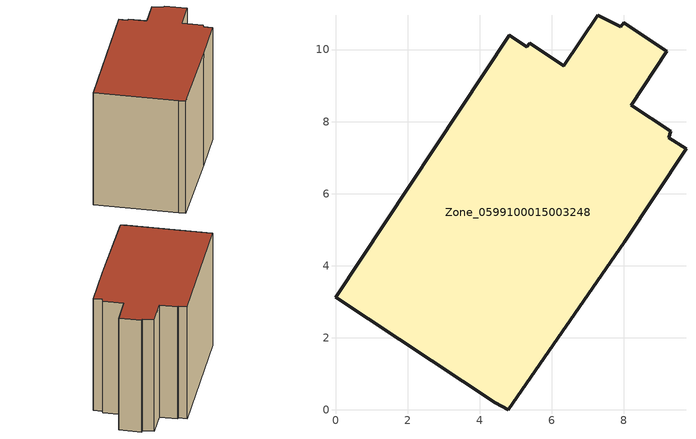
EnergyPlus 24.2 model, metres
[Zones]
Zone_0599100015003248
 floor ground (C_G): 9.19,9.96 8.21,8.46 9.3,7.74 9.24,7.55 9.72,7.24 8.02,4.66 4.79,0 4.44,0.21 0,3.12 4.82,10.4 5.31,10.08 5.38,10.17 6.34,9.55 7.27,10.96 7.91,10.63 8,10.74 z0.81
 wall outside (C_F): 8.21,8.46 9.19,9.96 8,10.74 7.91,10.63 7.27,10.96 6.34,9.55 5.38,10.17 5.31,10.08 4.82,10.4 0,3.12 4.44,0.21 4.79,0 8.02,4.66 9.72,7.24 9.24,7.55 9.3,7.74 8.21,8.46 z0.81:8.79
 roof outside (C_R): 8,10.74 7.91,10.63 7.27,10.96 6.34,9.55 5.38,10.17 5.31,10.08 4.82,10.4 0,3.12 4.44,0.21 4.79,0 8.02,4.66 9.72,7.24 9.24,7.55 9.3,7.74 8.21,8.46 9.19,9.96 z8.79
[BUILDING]
Pand.0599100015003248: North Axis=0; Terrain=City; Loads Convergence Tolerance Value=0.04; Temperature Convergence Tolerance Value=0.4; Solar Distribution=FullExterior; Maximum Number of Warmup Days=25; Minimum Number of Warmup Days=1
[Site:Location]
Rotterdam.The.Hague.AP_ZH_NLD Design_Conditions: Latitude=51.96; Longitude=4.45; Time Zone=1; Elevation=-4.5
[SITE:GROUNDTEMPERATURE:BUILDINGSURFACE]
18, 18, 18, 18, 18, 18, 18, 18, 18, 18, 18, 18
[MATERIAL] Thermal Absorptance=0.9; Solar Absorptance=0.7; Visible Absorptance=0.7
Name | Roughness | Thickness | Conductivity | Density | Specific Heat
G.TI.1965-1974 | MediumSmooth | 0.15 | 0.882353 | 540 | 1210
F.TI.1965-1974 | Rough | 0.3 | 0.697674 | 1920 | 840
R.TI.1965-1974 | MediumRough | 0.2 | 0.232558 | 1500 | 1000
[CONSTRUCTION]
C_G: G.TI.1965-1974
C_F: F.TI.1965-1974
C_R: R.TI.1965-1974
[ZONE]
Zone_0599100015003248: Type=1; Multiplier=1; Ceiling Height=Autocalculate; Volume=Autocalculate; Floor Area=autocalculate; Part of Total Floor Area=Yes
[ZONEINFILTRATION:DESIGNFLOWRATE]
Infil_Zone_0599100015003248: Zone or ZoneList or Space or SpaceList=Zone_0599100015003248; Schedule=AlwaysOn; Design Flow Rate Calculation Method=Flow/Area; Flow Rate per Floor Area=0.003; Constant Term Coefficient=1; Temperature Term Coefficient=0; Velocity Term Coefficient=0; Velocity Squared Term Coefficient=0
[HVACTEMPLATE:ZONE:IDEALLOADSAIRSYSTEM]
Zone_0599100015003248: Maximum Heating Supply Air Temperature=50; Minimum Cooling Supply Air Temperature=13; Maximum Heating Supply Air Humidity Ratio=0.0156; Minimum Cooling Supply Air Humidity Ratio=0.0077; Heating Limit=NoLimit; Cooling Limit=NoLimit; Dehumidification Control Type=ConstantSensibleHeatRatio; Cooling Sensible Heat Ratio=0.7; Dehumidification Setpoint=60; Humidification Control Type=None; Humidification Setpoint=30; Outdoor Air Method=None; Outdoor Air Flow Rate per Person=0.00944; Outdoor Air Flow Rate per Zone Floor Area=0; Outdoor Air Flow Rate per Zone=0; Demand Controlled Ventilation Type=None; Outdoor Air Economizer Type=NoEconomizer; Heat Recovery Type=None; Sensible Heat Recovery Effectiveness=0.7; Latent Heat Recovery Effectiveness=0.65
[ZONECONTROL:THERMOSTAT]
ThermostatControl_Zone_0599100015003248: Zone or ZoneList=Zone_0599100015003248; Control Type Schedule=DualSetpointControlType; Control 1=Thermostat_Zone_0599100015003248; Temperature Difference Between Cutout And Setpoint=0
[THERMOSTATSETPOINT:DUALSETPOINT]
Thermostat_Zone_0599100015003248: Heating Setpoint Temperature Schedule=HeatingSetpoint_Zone_0599100015003248; Cooling Setpoint Temperature Schedule=CoolingSetpoint_Zone_0599100015003248
[SCHEDULE:COMPACT]
HeatingSetpoint_Zone_0599100015003248: Through: 12/31, For: AllDays, Until: 24:00, 21
CoolingSetpoint_Zone_0599100015003248: Through: 12/31, For: AllDays, Until: 24:00, 24
DualSetpointControlType: Through: 12/31, For: AllDays, Until: 24:00, 4
AlwaysOn: Through: 12/31, For: AllDays, Until: 24:00, 1
